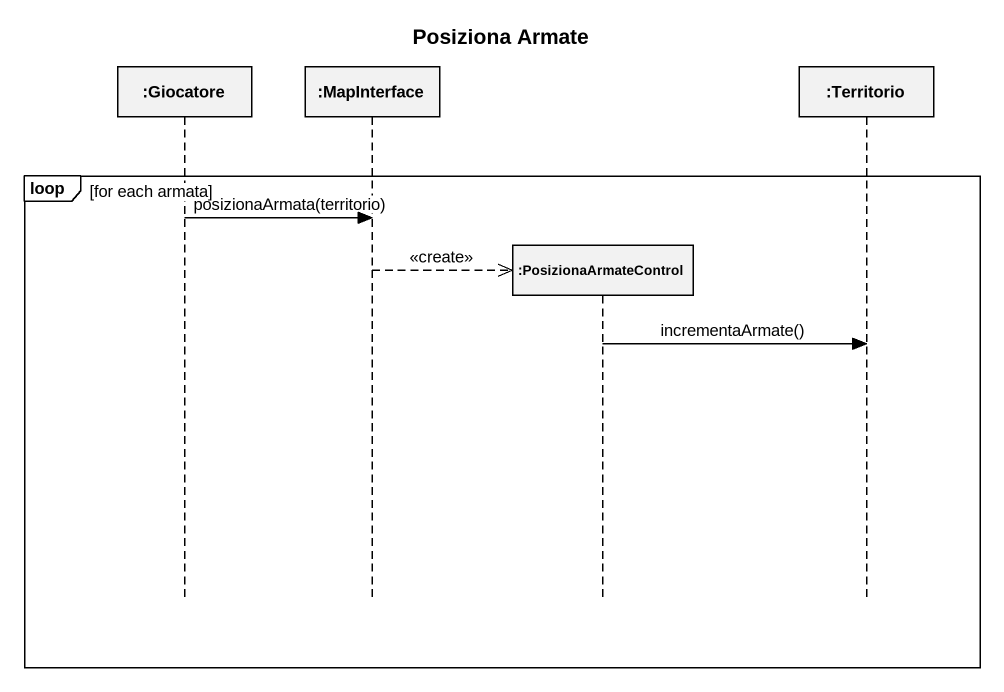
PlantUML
@startuml
title Posiziona Armate
hide footbox
participant ":Giocatore" as Giocatore
participant ":MapInterface" as MapInterface
participant ":PosizionaArmateControl" as PosizionaArmateControl
participant ":Territorio" as Territorio

loop for each armata
  Giocatore -> MapInterface : posizionaArmata(territorio)
  MapInterface -->> PosizionaArmateControl ** : <<create>>
  PosizionaArmateControl -> Territorio : incrementaArmate()
end
@enduml
